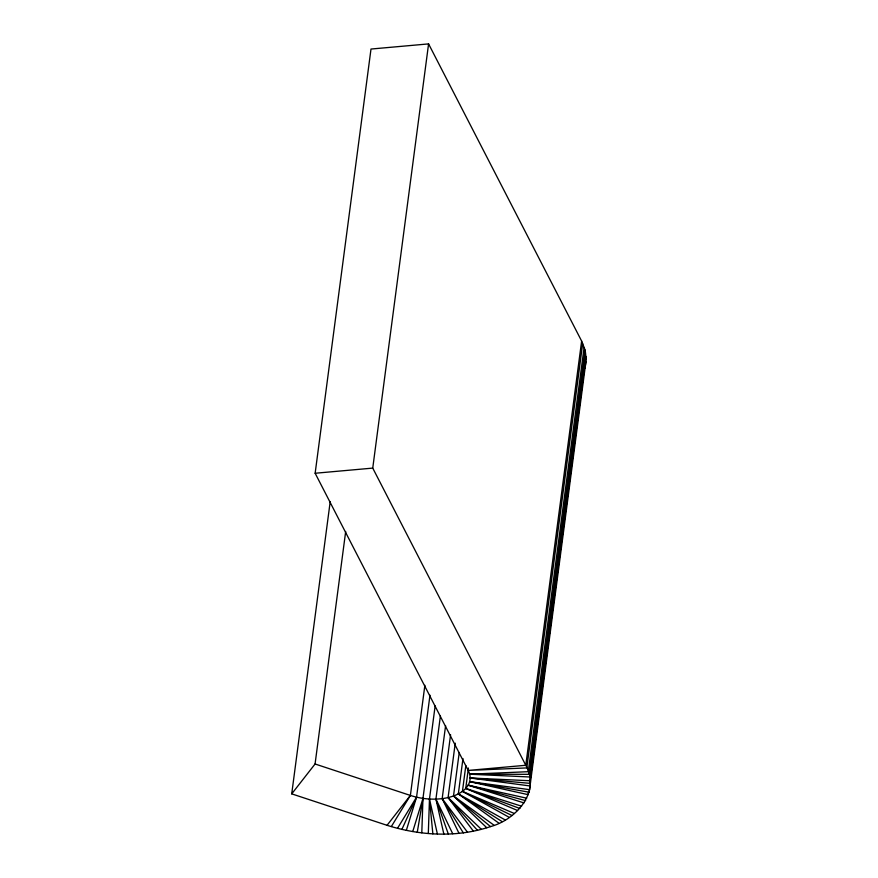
<?xml version="1.0" encoding="UTF-8"?>
<svg xmlns="http://www.w3.org/2000/svg" width="878" height="878" viewBox="0 0 878 878"><rect width="100%" height="100%" fill="white"/><g stroke="black" fill="none" stroke-linecap="round" stroke-linejoin="round"><path stroke-width="1.32" d="M421.802 832.805L422.966 798.376L435.137 705.912M428.31 833.452L429.474 799.024L440.394 716.086M428.585 43.9L372.744 468.106L525.779 765.276C540.914 791.945 515.946 819.767 490.539 826.593C457.142 837.799 420.353 835.79 387.033 825.309L291.726 793.866L315.07 763.992L410.377 795.435A43.318 24.595 7.5 0 0 456 794.996A43.318 24.595 7.5 0 0 468.193 770.423L315.147 473.253L370.999 49.047L428.585 43.9L581.631 341.07L585.121 350.124L586.274 359.179L585.055 368.014M291.726 793.866L330.216 501.536M315.07 763.992L345.68 531.497M391.358 826.516L410.377 795.435L424.875 685.301M429.979 695.189L416.556 797.169L406.349 830.303M445.596 725.678L435.927 799.101L443.84 834.045M450.59 734.71L442.183 798.607L458.974 833.266M455.243 743.172L448.087 797.564L473.385 831.137M459.238 752.468L453.509 795.973L486.741 827.713M462.98 758.537L458.327 793.888L498.737 823.048M465.834 765.517L462.432 791.352L509.086 817.275M468.413 768.03L465.724 788.422L517.57 810.526M581.631 341.07L525.779 765.276L468.193 770.423L526.8 767.921L582.652 343.704M584.1 347.479L528.249 771.696L469.642 774.198L529.61 776.975L585.45 352.769M585.121 350.124L529.269 774.33L469.642 774.198M528.534 791.967L528.172 794.678L469.62 781.65L529.566 789.651M529.785 782.441L530.147 779.73M549.123 635.606L549.474 632.884M557.892 568.977L558.254 566.266M566.661 502.359L567.023 499.637M585.933 356.534L530.082 780.751L470.125 777.974L530.071 785.964M585.911 361.758L529.214 792.219L469.62 781.65M417.248 832.344L422.966 798.376L412.759 831.51M401.861 829.458L416.556 797.169L397.536 828.25M387.033 825.309L410.377 795.435M315.147 473.253L372.744 468.106M470.125 777.974L530.422 783.385M523.979 802.931L468.139 785.162L526.701 798.19M468.139 785.162L525.67 800.648M521.565 806.191L465.724 788.422L519.875 808.473M514.267 813.456L462.432 791.352L511.962 815.508M504.982 819.822L458.327 793.888L502.106 821.588M493.908 825.133L453.509 795.973L490.539 826.593M481.32 829.293L448.087 797.564L477.522 830.401M467.48 832.19L442.183 798.607L463.354 832.926M452.73 833.76L435.927 799.101L448.351 834.1M437.387 833.968L429.474 799.024L432.865 833.902"/></g></svg>
